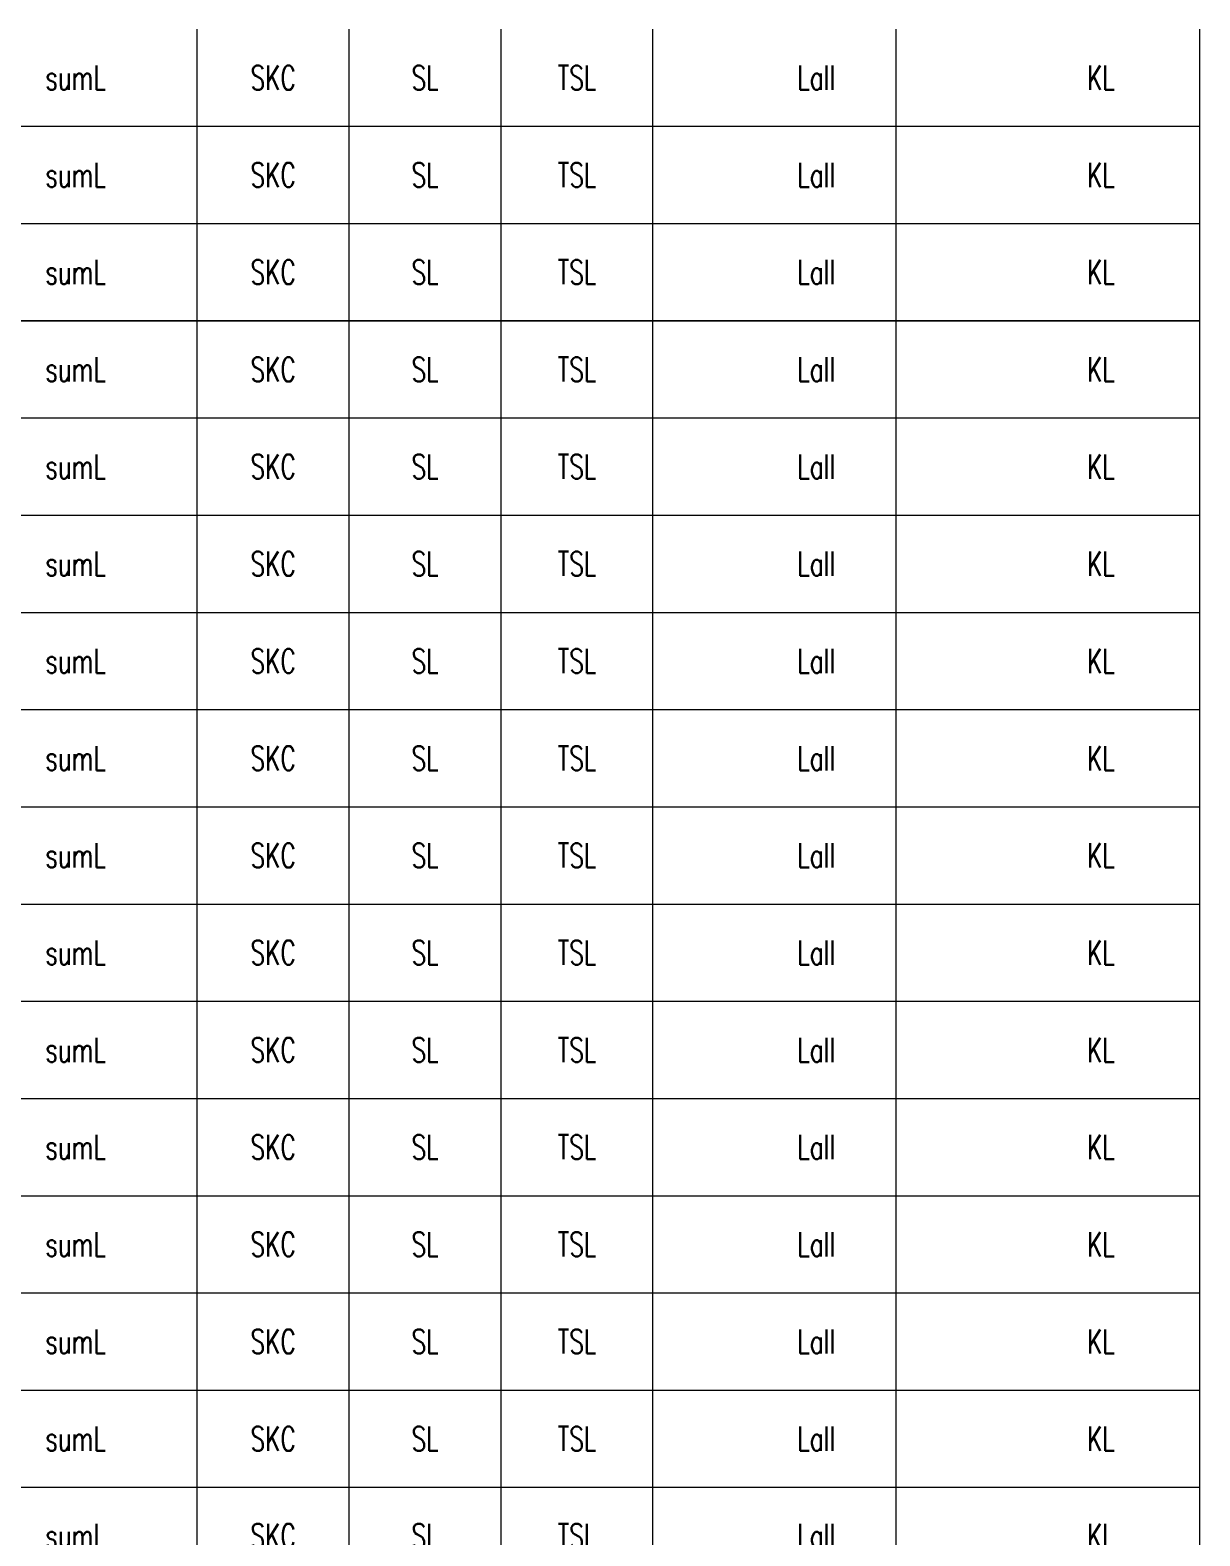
# Model space of a CAD drawing. Header units: millimetres. Extents: x -16234 to 41958, y -634 to 22853.
# Drawn here: x 19905.7 to 20001.9, y 5795 to 5918.9 of the extents above; entities that cross this region are included whole.
import ezdxf
from ezdxf.enums import TextEntityAlignment as Align

# ---------------------------------------------------------------- set-up
doc = ezdxf.new("R2010")
doc.units = ezdxf.units.MM
doc.layers.add('DCE_BaoBeTong', color=11, linetype='Continuous', lineweight=20)
doc.layers.add('Dce_text', color=2, linetype='Continuous', lineweight=30)
doc.styles.add('Dce_Text', font='simplex.shx', dxfattribs={"width": 0.8, "bigfont": 'vtxt.shx'})

# ---------------------------------------------------------------- blocks, each defined once
blk = doc.blocks.new('TK15')
at = {"layer": 'DCE_BaoBeTong'}
for p, q in [((110, -8), (110, 0)), ((122.5, -8), (122.5, 0)), ((135, -8), (135, 0)), ((147.5, -8), (147.5, 0)), ((167.5, -8), (167.5, 0))]:
    blk.add_line(p, q, dxfattribs=at)
blk.add_lwpolyline([(15, -8), (25, -8), (75, -8), (90, -8), (122.5, -8), (135, -8), (147.5, -8), (167.5, -8), (192.5, -8), (192.5, 0)], dxfattribs=at)
at = {"layer": 'Dce_text', "color": 2, "style": 'Dce_Text', "width": 0.7}
blk.add_attdef('L3', text='', height=2, rotation=338, dxfattribs=at).set_placement((56.41, -2.8), align=Align.MIDDLE_CENTER)
at = {"layer": 'Dce_text', "color": 2, "style": 'Dce_Text', "width": 0.7, "flags": 4}
for tag, p in [('SH', (20, -4)), ('DK', (82.5, -4)), ('sumL', (100, -4)), ('SKC', (116.25, -4)), ('SL', (128.75, -4))]:
    blk.add_attdef(tag, text='', height=2, dxfattribs=at).set_placement(p, align=Align.MIDDLE_CENTER)
at = {"layer": 'Dce_text', "color": 2, "style": 'Dce_Text', "width": 0.7}
blk.add_attdef('L1', text='', height=2, dxfattribs=at).set_placement((35.34, -4.27), align=Align.MIDDLE_RIGHT)
for tag, p in [('L2', (42.47, -4)), ('L4', (65.23, -4.55)), ('TSL', (141.25, -4))]:
    blk.add_attdef(tag, text='', height=2, dxfattribs=at).set_placement(p, align=Align.MIDDLE_CENTER)
at = {"layer": 'Dce_text', "color": 2, "style": 'Dce_Text', "width": 0.7, "flags": 4}
for tag, p in [('Lall', (162.5, -4)), ('KL', (185.5, -4))]:
    blk.add_attdef(tag, text='', height=2, dxfattribs=at).set_placement(p, align=Align.MIDDLE_RIGHT)
blk = doc.blocks.new('TK16')
at = {"layer": 'DCE_BaoBeTong'}
for p, q in [((110, -8), (110, 0)), ((122.5, -8), (122.5, 0)), ((135, -8), (135, 0)), ((147.5, -8), (147.5, 0)), ((167.5, -8), (167.5, 0))]:
    blk.add_line(p, q, dxfattribs=at)
blk.add_lwpolyline([(15, -8), (25, -8), (75, -8), (90, -8), (122.5, -8), (135, -8), (147.5, -8), (167.5, -8), (192.5, -8), (192.5, 0)], dxfattribs=at)
at = {"layer": 'Dce_text', "color": 2, "style": 'Dce_Text', "width": 0.7}
blk.add_attdef('L3', text='', height=2, rotation=330, dxfattribs=at).set_placement((43.27, -2.52), align=Align.MIDDLE_CENTER)
at = {"layer": 'Dce_text', "color": 2, "style": 'Dce_Text', "width": 0.7, "flags": 4}
for tag, p in [('SH', (20, -4)), ('DK', (82.5, -4)), ('sumL', (100, -4)), ('SKC', (116.25, -4)), ('SL', (128.75, -4))]:
    blk.add_attdef(tag, text='', height=2, dxfattribs=at).set_placement(p, align=Align.MIDDLE_CENTER)
at = {"layer": 'Dce_text', "color": 2, "style": 'Dce_Text', "width": 0.7}
blk.add_attdef('L1', text='', height=2, dxfattribs=at).set_placement((31.04, -4.48), align=Align.MIDDLE_RIGHT)
for tag, p in [('L2', (34.93, -4.06)), ('L4', (51.37, -3.97)), ('TSL', (141.25, -4))]:
    blk.add_attdef(tag, text='', height=2, dxfattribs=at).set_placement(p, align=Align.MIDDLE_CENTER)
blk.add_attdef('L5', text='', height=2, dxfattribs=at).set_placement((66.42, -4.32), align=Align.MIDDLE_LEFT)
at = {"layer": 'Dce_text', "color": 2, "style": 'Dce_Text', "width": 0.7, "flags": 4}
for tag, p in [('Lall', (162.5, -4)), ('KL', (185.5, -4))]:
    blk.add_attdef(tag, text='', height=2, dxfattribs=at).set_placement(p, align=Align.MIDDLE_RIGHT)
blk = doc.blocks.new('TK18')
at = {"layer": 'DCE_BaoBeTong'}
for p, q in [((110, -8), (110, 0)), ((122.5, -8), (122.5, 0)), ((135, -8), (135, 0)), ((147.5, -8), (147.5, 0)), ((167.5, -8), (167.5, 0))]:
    blk.add_line(p, q, dxfattribs=at)
blk.add_lwpolyline([(15, -8), (25, -8), (75, -8), (90, -8), (122.5, -8), (135, -8), (147.5, -8), (167.5, -8), (192.5, -8), (192.5, 0)], dxfattribs=at)
at = {"layer": 'Dce_text', "color": 2, "style": 'Dce_Text', "width": 0.7, "flags": 4}
for tag, p in [('SH', (20, -4)), ('DK', (82.5, -4)), ('sumL', (100, -4)), ('SKC', (116.25, -4)), ('SL', (128.75, -4))]:
    blk.add_attdef(tag, text='', height=2, dxfattribs=at).set_placement(p, align=Align.MIDDLE_CENTER)
at = {"layer": 'Dce_text', "color": 2, "style": 'Dce_Text', "width": 0.7}
for tag, rotation, p in [('L2', 8, (44.57, -4.26)), ('L3', 352, (56.26, -4.3))]:
    blk.add_attdef(tag, text='', height=2, rotation=rotation, dxfattribs=at).set_placement(p, align=Align.MIDDLE_CENTER)
blk.add_attdef('TSL', text='', height=2, dxfattribs=at).set_placement((141.25, -4), align=Align.MIDDLE_CENTER)
at = {"layer": 'Dce_text', "color": 2, "style": 'Dce_Text', "width": 0.7, "flags": 4}
for tag, p in [('Lall', (162.5, -4)), ('KL', (185.5, -4))]:
    blk.add_attdef(tag, text='', height=2, dxfattribs=at).set_placement(p, align=Align.MIDDLE_RIGHT)
at = {"layer": 'Dce_text', "color": 2, "style": 'Dce_Text', "width": 0.7}
blk.add_attdef('L1', text='', height=2, dxfattribs=at).set_placement((36.72, -5.05), align=Align.MIDDLE_RIGHT)
blk.add_attdef('L4', text='', height=2, dxfattribs=at).set_placement((63.28, -5.05), align=Align.MIDDLE_LEFT)
blk = doc.blocks.new('TK19')
at = {"layer": 'DCE_BaoBeTong'}
for p, q in [((110, -8), (110, 0)), ((122.5, -8), (122.5, 0)), ((135, -8), (135, 0)), ((147.5, -8), (147.5, 0)), ((167.5, -8), (167.5, 0))]:
    blk.add_line(p, q, dxfattribs=at)
blk.add_lwpolyline([(15, -8), (25, -8), (75, -8), (90, -8), (122.5, -8), (135, -8), (147.5, -8), (167.5, -8), (192.5, -8), (192.5, 0)], dxfattribs=at)
at = {"layer": 'Dce_text', "color": 2, "style": 'Dce_Text', "width": 0.7}
for tag, rotation, p in [('L1', 330, (40.2, -3.22)), ('L3', 30, (59.95, -2.94))]:
    blk.add_attdef(tag, text='', height=2, rotation=rotation, dxfattribs=at).set_placement(p, align=Align.MIDDLE_CENTER)
at = {"layer": 'Dce_text', "color": 2, "style": 'Dce_Text', "width": 0.7, "flags": 4}
for tag, p in [('SH', (20, -4)), ('DK', (82.5, -4)), ('sumL', (100, -4)), ('SKC', (116.25, -4)), ('SL', (128.75, -4))]:
    blk.add_attdef(tag, text='', height=2, dxfattribs=at).set_placement(p, align=Align.MIDDLE_CENTER)
at = {"layer": 'Dce_text', "color": 2, "style": 'Dce_Text', "width": 0.7}
for tag, p in [('L2', (50, -4.38)), ('TSL', (141.25, -4))]:
    blk.add_attdef(tag, text='', height=2, dxfattribs=at).set_placement(p, align=Align.MIDDLE_CENTER)
at = {"layer": 'Dce_text', "color": 2, "style": 'Dce_Text', "width": 0.7, "flags": 4}
for tag, p in [('Lall', (162.5, -4)), ('KL', (185.5, -4))]:
    blk.add_attdef(tag, text='', height=2, dxfattribs=at).set_placement(p, align=Align.MIDDLE_RIGHT)
blk = doc.blocks.new('TK20')
at = {"layer": 'DCE_BaoBeTong'}
for p, q in [((110, -8), (110, 0)), ((122.5, -8), (122.5, 0)), ((135, -8), (135, 0)), ((147.5, -8), (147.5, 0)), ((167.5, -8), (167.5, 0))]:
    blk.add_line(p, q, dxfattribs=at)
blk.add_lwpolyline([(15, -8), (25, -8), (75, -8), (90, -8), (122.5, -8), (135, -8), (147.5, -8), (167.5, -8), (192.5, -8), (192.5, 0)], dxfattribs=at)
at = {"layer": 'Dce_text', "color": 2, "style": 'Dce_Text', "width": 0.7}
for tag, p in [('L6', (59.66, -1.38)), ('L4', (35.55, -4)), ('L1', (59.62, -6.62))]:
    blk.add_attdef(tag, text='', height=2, dxfattribs=at).set_placement(p, align=Align.MIDDLE_RIGHT)
for tag, p in [('L5', (62.84, -1.78)), ('L2', (62.82, -6.15))]:
    blk.add_attdef(tag, text='', height=2, dxfattribs=at).set_placement(p, align=Align.MIDDLE_LEFT)
at = {"layer": 'Dce_text', "color": 2, "style": 'Dce_Text', "width": 0.7, "flags": 4}
for tag, p in [('SH', (20, -4)), ('DK', (82.5, -4)), ('sumL', (100, -4)), ('SKC', (116.25, -4)), ('SL', (128.75, -4))]:
    blk.add_attdef(tag, text='', height=2, dxfattribs=at).set_placement(p, align=Align.MIDDLE_CENTER)
at = {"layer": 'Dce_text', "color": 2, "style": 'Dce_Text', "width": 0.7}
for tag, p in [('L3', (48.7, -3.96)), ('TSL', (141.25, -4))]:
    blk.add_attdef(tag, text='', height=2, dxfattribs=at).set_placement(p, align=Align.MIDDLE_CENTER)
at = {"layer": 'Dce_text', "color": 2, "style": 'Dce_Text', "width": 0.7, "flags": 4}
for tag, p in [('Lall', (162.5, -4)), ('KL', (185.5, -4))]:
    blk.add_attdef(tag, text='', height=2, dxfattribs=at).set_placement(p, align=Align.MIDDLE_RIGHT)
blk = doc.blocks.new('TK21')
at = {"layer": 'DCE_BaoBeTong'}
for p, q in [((110, -8), (110, 0)), ((122.5, -8), (122.5, 0)), ((135, -8), (135, 0)), ((147.5, -8), (147.5, 0)), ((167.5, -8), (167.5, 0))]:
    blk.add_line(p, q, dxfattribs=at)
blk.add_lwpolyline([(15, -8), (25, -8), (75, -8), (90, -8), (122.5, -8), (135, -8), (147.5, -8), (167.5, -8), (192.5, -8), (192.5, 0)], dxfattribs=at)
at = {"layer": 'Dce_text', "color": 2, "style": 'Dce_Text', "width": 0.7}
for tag, p in [('L4', (62.93, -1.57)), ('L1', (62.91, -6.37))]:
    blk.add_attdef(tag, text='', height=2, dxfattribs=at).set_placement(p, align=Align.MIDDLE_LEFT)
at = {"layer": 'Dce_text', "color": 2, "style": 'Dce_Text', "width": 0.7, "flags": 4}
for tag, p in [('SH', (20, -4)), ('DK', (82.5, -4)), ('sumL', (100, -4)), ('SKC', (116.25, -4)), ('SL', (128.75, -4))]:
    blk.add_attdef(tag, text='', height=2, dxfattribs=at).set_placement(p, align=Align.MIDDLE_CENTER)
at = {"layer": 'Dce_text', "color": 2, "style": 'Dce_Text', "width": 0.7}
blk.add_attdef('L3', text='', height=2, dxfattribs=at).set_placement((36.49, -3.96), align=Align.MIDDLE_RIGHT)
for tag, p in [('L2', (49.48, -3.88)), ('TSL', (141.25, -4))]:
    blk.add_attdef(tag, text='', height=2, dxfattribs=at).set_placement(p, align=Align.MIDDLE_CENTER)
at = {"layer": 'Dce_text', "color": 2, "style": 'Dce_Text', "width": 0.7, "flags": 4}
for tag, p in [('Lall', (162.5, -4)), ('KL', (185.5, -4))]:
    blk.add_attdef(tag, text='', height=2, dxfattribs=at).set_placement(p, align=Align.MIDDLE_RIGHT)
blk = doc.blocks.new('TK23')
at = {"layer": 'DCE_BaoBeTong'}
for p, q in [((110, -8), (110, 0)), ((122.5, -8), (122.5, 0)), ((135, -8), (135, 0)), ((147.5, -8), (147.5, 0)), ((167.5, -8), (167.5, 0))]:
    blk.add_line(p, q, dxfattribs=at)
blk.add_lwpolyline([(15, -8), (25, -8), (75, -8), (90, -8), (122.5, -8), (135, -8), (147.5, -8), (167.5, -8), (192.5, -8), (192.5, 0)], dxfattribs=at)
at = {"layer": 'Dce_text', "color": 2, "style": 'Dce_Text', "width": 0.7, "flags": 4}
blk.add_attdef('D', text='', height=2, dxfattribs=at).set_placement((53.8, -3.37), align=Align.MIDDLE_LEFT)
for tag, p in [('SH', (20, -4)), ('DK', (82.5, -4)), ('sumL', (100, -4)), ('SKC', (116.25, -4)), ('SL', (128.75, -4))]:
    blk.add_attdef(tag, text='', height=2, dxfattribs=at).set_placement(p, align=Align.MIDDLE_CENTER)
for tag, p in [('M', (46.13, -4.1)), ('Lall', (162.5, -4)), ('KL', (185.5, -4))]:
    blk.add_attdef(tag, text='', height=2, dxfattribs=at).set_placement(p, align=Align.MIDDLE_RIGHT)
at = {"layer": 'Dce_text', "color": 2, "style": 'Dce_Text', "width": 0.7}
blk.add_attdef('TSL', text='', height=2, dxfattribs=at).set_placement((141.25, -4), align=Align.MIDDLE_CENTER)
blk = doc.blocks.new('TK24')
at = {"layer": 'DCE_BaoBeTong'}
for p, q in [((110, -8), (110, 0)), ((122.5, -8), (122.5, 0)), ((135, -8), (135, 0)), ((147.5, -8), (147.5, 0)), ((167.5, -8), (167.5, 0))]:
    blk.add_line(p, q, dxfattribs=at)
blk.add_lwpolyline([(15, -8), (25, -8), (75, -8), (90, -8), (122.5, -8), (135, -8), (147.5, -8), (167.5, -8), (192.5, -8), (192.5, 0)], dxfattribs=at)
at = {"layer": 'Dce_text', "color": 2, "style": 'Dce_Text', "width": 0.7}
blk.add_attdef('M1', text='', height=2, dxfattribs=at).set_placement((39.98, -2.99), align=Align.MIDDLE_RIGHT)
for tag, p in [('L1', (51.73, -2.72)), ('TSL', (141.25, -4))]:
    blk.add_attdef(tag, text='', height=2, dxfattribs=at).set_placement(p, align=Align.MIDDLE_CENTER)
for tag, p in [('L2', (62.3, -2.72)), ('M2', (43.74, -6.46))]:
    blk.add_attdef(tag, text='', height=2, dxfattribs=at).set_placement(p, align=Align.MIDDLE_LEFT)
at = {"layer": 'Dce_text', "color": 2, "style": 'Dce_Text', "width": 0.7, "flags": 4}
for tag, p in [('SH', (20, -4)), ('DK', (82.5, -4)), ('sumL', (100, -4)), ('SKC', (116.25, -4)), ('SL', (128.75, -4))]:
    blk.add_attdef(tag, text='', height=2, dxfattribs=at).set_placement(p, align=Align.MIDDLE_CENTER)
for tag, p in [('Lall', (162.5, -4)), ('KL', (185.5, -4))]:
    blk.add_attdef(tag, text='', height=2, dxfattribs=at).set_placement(p, align=Align.MIDDLE_RIGHT)
blk = doc.blocks.new('TK26')
at = {"layer": 'DCE_BaoBeTong'}
for p, q in [((110, -8), (110, 0)), ((122.5, -8), (122.5, 0)), ((135, -8), (135, 0)), ((147.5, -8), (147.5, 0)), ((167.5, -8), (167.5, 0))]:
    blk.add_line(p, q, dxfattribs=at)
blk.add_lwpolyline([(15, -8), (25, -8), (75, -8), (90, -8), (122.5, -8), (135, -8), (147.5, -8), (167.5, -8), (192.5, -8), (192.5, 0)], dxfattribs=at)
at = {"layer": 'Dce_text', "color": 2, "style": 'Dce_Text', "width": 0.7}
blk.add_attdef('M1', text='', height=2, dxfattribs=at).set_placement((33.88, -3.22), align=Align.MIDDLE_RIGHT)
blk.add_attdef('L1', text='', height=2, rotation=352, dxfattribs=at).set_placement((44.57, -3.59), align=Align.MIDDLE_CENTER)
at = {"layer": 'Dce_text', "color": 2, "style": 'Dce_Text', "width": 0.7, "flags": 4}
for tag, p in [('SH', (20, -4)), ('DK', (82.5, -4)), ('sumL', (100, -4)), ('SKC', (116.25, -4)), ('SL', (128.75, -4))]:
    blk.add_attdef(tag, text='', height=2, dxfattribs=at).set_placement(p, align=Align.MIDDLE_CENTER)
at = {"layer": 'Dce_text', "color": 2, "style": 'Dce_Text', "width": 0.7}
for tag, p in [('L2', (56.33, -4.27)), ('TSL', (141.25, -4))]:
    blk.add_attdef(tag, text='', height=2, dxfattribs=at).set_placement(p, align=Align.MIDDLE_CENTER)
blk.add_attdef('M2', text='', height=2, dxfattribs=at).set_placement((64.88, -4.37), align=Align.MIDDLE_LEFT)
at = {"layer": 'Dce_text', "color": 2, "style": 'Dce_Text', "width": 0.7, "flags": 4}
for tag, p in [('Lall', (162.5, -4)), ('KL', (185.5, -4))]:
    blk.add_attdef(tag, text='', height=2, dxfattribs=at).set_placement(p, align=Align.MIDDLE_RIGHT)
blk = doc.blocks.new('TK27')
at = {"layer": 'DCE_BaoBeTong'}
for p, q in [((110, -8), (110, 0)), ((122.5, -8), (122.5, 0)), ((135, -8), (135, 0)), ((147.5, -8), (147.5, 0)), ((167.5, -8), (167.5, 0))]:
    blk.add_line(p, q, dxfattribs=at)
blk.add_lwpolyline([(15, -8), (25, -8), (75, -8), (90, -8), (122.5, -8), (135, -8), (147.5, -8), (167.5, -8), (192.5, -8), (192.5, 0)], dxfattribs=at)
at = {"layer": 'Dce_text', "color": 2, "style": 'Dce_Text', "width": 0.7}
blk.add_attdef('M', text='', height=2, dxfattribs=at).set_placement((33.69, -3.22), align=Align.MIDDLE_RIGHT)
blk.add_attdef('L1', text='', height=2, rotation=352, dxfattribs=at).set_placement((44.57, -3.59), align=Align.MIDDLE_CENTER)
at = {"layer": 'Dce_text', "color": 2, "style": 'Dce_Text', "width": 0.7, "flags": 4}
for tag, p in [('SH', (20, -4)), ('DK', (82.5, -4)), ('sumL', (100, -4)), ('SKC', (116.25, -4)), ('SL', (128.75, -4))]:
    blk.add_attdef(tag, text='', height=2, dxfattribs=at).set_placement(p, align=Align.MIDDLE_CENTER)
at = {"layer": 'Dce_text', "color": 2, "style": 'Dce_Text', "width": 0.7}
for tag, p in [('L2', (58.33, -4.27)), ('TSL', (141.25, -4))]:
    blk.add_attdef(tag, text='', height=2, dxfattribs=at).set_placement(p, align=Align.MIDDLE_CENTER)
at = {"layer": 'Dce_text', "color": 2, "style": 'Dce_Text', "width": 0.7, "flags": 4}
for tag, p in [('Lall', (162.5, -4)), ('KL', (185.5, -4))]:
    blk.add_attdef(tag, text='', height=2, dxfattribs=at).set_placement(p, align=Align.MIDDLE_RIGHT)
blk = doc.blocks.new('TK25')
at = {"layer": 'DCE_BaoBeTong'}
for p, q in [((110, -8), (110, 0)), ((122.5, -8), (122.5, 0)), ((135, -8), (135, 0)), ((147.5, -8), (147.5, 0)), ((167.5, -8), (167.5, 0))]:
    blk.add_line(p, q, dxfattribs=at)
blk.add_lwpolyline([(15, -8), (25, -8), (75, -8), (90, -8), (122.5, -8), (135, -8), (147.5, -8), (167.5, -8), (192.5, -8), (192.5, 0)], dxfattribs=at)
at = {"layer": 'Dce_text', "color": 2, "style": 'Dce_Text', "width": 0.7, "flags": 4}
for tag, p in [('SH', (20, -4)), ('DK', (82.5, -4)), ('sumL', (100, -4)), ('SKC', (116.25, -4)), ('SL', (128.75, -4))]:
    blk.add_attdef(tag, text='', height=2, dxfattribs=at).set_placement(p, align=Align.MIDDLE_CENTER)
at = {"layer": 'Dce_text', "color": 2, "style": 'Dce_Text', "width": 0.7}
for tag, p in [('L1', (52.22, -3.54)), ('TSL', (141.25, -4))]:
    blk.add_attdef(tag, text='', height=2, dxfattribs=at).set_placement(p, align=Align.MIDDLE_CENTER)
blk.add_attdef('L2', text='', height=2, dxfattribs=at).set_placement((62.3, -3.54), align=Align.MIDDLE_LEFT)
at = {"layer": 'Dce_text', "color": 2, "style": 'Dce_Text', "width": 0.7, "flags": 4}
for tag, p in [('Lall', (162.5, -4)), ('KL', (185.5, -4))]:
    blk.add_attdef(tag, text='', height=2, dxfattribs=at).set_placement(p, align=Align.MIDDLE_RIGHT)
at = {"layer": 'Dce_text', "color": 2, "style": 'Dce_Text', "width": 0.7}
blk.add_attdef('M', text='', height=2, dxfattribs=at).set_placement((40.06, -5.05), align=Align.MIDDLE_RIGHT)
blk = doc.blocks.new('TK17')
at = {"layer": 'DCE_BaoBeTong'}
for p, q in [((110, -8), (110, 0)), ((122.5, -8), (122.5, 0)), ((135, -8), (135, 0)), ((147.5, -8), (147.5, 0)), ((167.5, -8), (167.5, 0))]:
    blk.add_line(p, q, dxfattribs=at)
blk.add_lwpolyline([(15, -8), (25, -8), (75, -8), (90, -8), (122.5, -8), (135, -8), (147.5, -8), (167.5, -8), (192.5, -8), (192.5, 0), (167.5, 0), (147.5, 0), (135, 0), (122.5, 0), (90, 0), (75, 0), (25, 0), (15, 0), (15, -8)], dxfattribs=at)
at = {"layer": 'Dce_text', "color": 2, "style": 'Dce_Text', "width": 0.7}
blk.add_attdef('L3', text='', height=2, dxfattribs=at).set_placement((66.52, -2.52), align=Align.MIDDLE_LEFT)
at = {"layer": 'Dce_text', "color": 2, "style": 'Dce_Text', "width": 0.7, "flags": 4}
for tag, p in [('SH', (20, -4)), ('DK', (82.5, -4)), ('sumL', (100, -4)), ('SKC', (116.25, -4)), ('SL', (128.75, -4))]:
    blk.add_attdef(tag, text='', height=2, dxfattribs=at).set_placement(p, align=Align.MIDDLE_CENTER)
at = {"layer": 'Dce_text', "color": 2, "style": 'Dce_Text', "width": 0.7}
blk.add_attdef('L1', text='', height=2, dxfattribs=at).set_placement((33.04, -4.48), align=Align.MIDDLE_RIGHT)
for tag, p in [('TSL', (141.25, -4)), ('L2', (50, -5.9))]:
    blk.add_attdef(tag, text='', height=2, dxfattribs=at).set_placement(p, align=Align.MIDDLE_CENTER)
at = {"layer": 'Dce_text', "color": 2, "style": 'Dce_Text', "width": 0.7, "flags": 4}
for tag, p in [('Lall', (162.5, -4)), ('KL', (185.5, -4))]:
    blk.add_attdef(tag, text='', height=2, dxfattribs=at).set_placement(p, align=Align.MIDDLE_RIGHT)
blk = doc.blocks.new('TK22')
at = {"layer": 'DCE_BaoBeTong'}
for p, q in [((110, -8), (110, 0)), ((122.5, -8), (122.5, 0)), ((135, -8), (135, 0)), ((147.5, -8), (147.5, 0)), ((167.5, -8), (167.5, 0))]:
    blk.add_line(p, q, dxfattribs=at)
blk.add_lwpolyline([(15, -8), (25, -8), (75, -8), (90, -8), (122.5, -8), (135, -8), (147.5, -8), (167.5, -8), (192.5, -8), (192.5, 0)], dxfattribs=at)
at = {"layer": 'Dce_text', "color": 2, "style": 'Dce_Text', "width": 0.7}
blk.add_attdef('L3', text='', height=2, rotation=323, dxfattribs=at).set_placement((43.94, -2.52), align=Align.MIDDLE_CENTER)
at = {"layer": 'Dce_text', "color": 2, "style": 'Dce_Text', "width": 0.7, "flags": 4}
for tag, p in [('SH', (20, -4)), ('DK', (82.5, -4)), ('sumL', (100, -4)), ('SKC', (116.25, -4)), ('SL', (128.75, -4))]:
    blk.add_attdef(tag, text='', height=2, dxfattribs=at).set_placement(p, align=Align.MIDDLE_CENTER)
at = {"layer": 'Dce_text', "color": 2, "style": 'Dce_Text', "width": 0.7}
for tag, p in [('L1', (32.32, -4.48)), ('L5', (65.55, -4.32))]:
    blk.add_attdef(tag, text='', height=2, dxfattribs=at).set_placement(p, align=Align.MIDDLE_RIGHT)
for tag, p in [('L2', (36.56, -4.06)), ('L4', (50, -3.97)), ('TSL', (141.25, -4))]:
    blk.add_attdef(tag, text='', height=2, dxfattribs=at).set_placement(p, align=Align.MIDDLE_CENTER)
blk.add_attdef('L6', text='', height=2, dxfattribs=at).set_placement((68.39, -4.32), align=Align.MIDDLE_LEFT)
at = {"layer": 'Dce_text', "color": 2, "style": 'Dce_Text', "width": 0.7, "flags": 4}
for tag, p in [('Lall', (162.5, -4)), ('KL', (185.5, -4))]:
    blk.add_attdef(tag, text='', height=2, dxfattribs=at).set_placement(p, align=Align.MIDDLE_RIGHT)
blk = doc.blocks.new('TK15A')
at = {"layer": 'DCE_BaoBeTong'}
for p, q in [((110, -8), (110, 0)), ((122.5, -8), (122.5, 0)), ((135, -8), (135, 0)), ((147.5, -8), (147.5, 0)), ((167.5, -8), (167.5, 0))]:
    blk.add_line(p, q, dxfattribs=at)
blk.add_lwpolyline([(15, -8), (25, -8), (75, -8), (90, -8), (122.5, -8), (135, -8), (147.5, -8), (167.5, -8), (192.5, -8), (192.5, 0)], dxfattribs=at)
at = {"layer": 'Dce_text', "color": 2, "style": 'Dce_Text', "width": 0.7}
for tag, p in [('L2', (42.47, -2.66)), ('L4', (65.68, -2.95)), ('TSL', (141.25, -4)), ('L3', (56.39, -4.77))]:
    blk.add_attdef(tag, text='', height=2, dxfattribs=at).set_placement(p, align=Align.MIDDLE_CENTER)
at = {"layer": 'Dce_text', "color": 2, "style": 'Dce_Text', "width": 0.7, "flags": 4}
for tag, p in [('SH', (20, -4)), ('DK', (82.5, -4)), ('sumL', (100, -4)), ('SKC', (116.25, -4)), ('SL', (128.75, -4))]:
    blk.add_attdef(tag, text='', height=2, dxfattribs=at).set_placement(p, align=Align.MIDDLE_CENTER)
for tag, p in [('Lall', (162.5, -4)), ('KL', (185.5, -4))]:
    blk.add_attdef(tag, text='', height=2, dxfattribs=at).set_placement(p, align=Align.MIDDLE_RIGHT)
at = {"layer": 'Dce_text', "color": 2, "style": 'Dce_Text', "width": 0.7}
blk.add_attdef('L1', text='', height=2, dxfattribs=at).set_placement((35.65, -5.88), align=Align.MIDDLE_RIGHT)
blk = doc.blocks.new('TK27A')
at = {"layer": 'DCE_BaoBeTong'}
for p, q in [((110, -8), (110, 0)), ((122.5, -8), (122.5, 0)), ((135, -8), (135, 0)), ((147.5, -8), (147.5, 0)), ((167.5, -8), (167.5, 0))]:
    blk.add_line(p, q, dxfattribs=at)
blk.add_lwpolyline([(15, -8), (25, -8), (75, -8), (90, -8), (122.5, -8), (135, -8), (147.5, -8), (167.5, -8), (192.5, -8), (192.5, 0)], dxfattribs=at)
at = {"layer": 'Dce_text', "color": 2, "style": 'Dce_Text', "width": 0.7}
blk.add_attdef('M', text='', height=2, dxfattribs=at).set_placement((33.69, -3.22), align=Align.MIDDLE_RIGHT)
at = {"layer": 'Dce_text', "color": 2, "style": 'Dce_Text', "width": 0.7, "flags": 4}
for tag, p in [('SH', (20, -4)), ('DK', (82.5, -4)), ('sumL', (100, -4)), ('SKC', (116.25, -4)), ('SL', (128.75, -4))]:
    blk.add_attdef(tag, text='', height=2, dxfattribs=at).set_placement(p, align=Align.MIDDLE_CENTER)
at = {"layer": 'Dce_text', "color": 2, "style": 'Dce_Text', "width": 0.7}
for tag, p in [('L1', (49.99, -4.27)), ('L2', (68.29, -4.27)), ('TSL', (141.25, -4))]:
    blk.add_attdef(tag, text='', height=2, dxfattribs=at).set_placement(p, align=Align.MIDDLE_CENTER)
at = {"layer": 'Dce_text', "color": 2, "style": 'Dce_Text', "width": 0.7, "flags": 4}
for tag, p in [('Lall', (162.5, -4)), ('KL', (185.5, -4))]:
    blk.add_attdef(tag, text='', height=2, dxfattribs=at).set_placement(p, align=Align.MIDDLE_RIGHT)
blk = doc.blocks.new('TK27B')
at = {"layer": 'DCE_BaoBeTong'}
for p, q in [((110, -8), (110, 0)), ((122.5, -8), (122.5, 0)), ((135, -8), (135, 0)), ((147.5, -8), (147.5, 0)), ((167.5, -8), (167.5, 0))]:
    blk.add_line(p, q, dxfattribs=at)
blk.add_lwpolyline([(15, -8), (25, -8), (75, -8), (90, -8), (122.5, -8), (135, -8), (147.5, -8), (167.5, -8), (192.5, -8), (192.5, 0)], dxfattribs=at)
at = {"layer": 'Dce_text', "color": 2, "style": 'Dce_Text', "width": 0.7}
for tag, p in [('L1', (49.99, -2.68)), ('L2', (68.29, -2.68)), ('TSL', (141.25, -4))]:
    blk.add_attdef(tag, text='', height=2, dxfattribs=at).set_placement(p, align=Align.MIDDLE_CENTER)
at = {"layer": 'Dce_text', "color": 2, "style": 'Dce_Text', "width": 0.7, "flags": 4}
for tag, p in [('SH', (20, -4)), ('DK', (82.5, -4)), ('sumL', (100, -4)), ('SKC', (116.25, -4)), ('SL', (128.75, -4))]:
    blk.add_attdef(tag, text='', height=2, dxfattribs=at).set_placement(p, align=Align.MIDDLE_CENTER)
for tag, p in [('Lall', (162.5, -4)), ('KL', (185.5, -4))]:
    blk.add_attdef(tag, text='', height=2, dxfattribs=at).set_placement(p, align=Align.MIDDLE_RIGHT)
at = {"layer": 'Dce_text', "color": 2, "style": 'Dce_Text', "width": 0.7}
blk.add_attdef('M', text='', height=2, dxfattribs=at).set_placement((33.69, -5.88), align=Align.MIDDLE_RIGHT)
blk = doc.blocks.new('Block_ALL')
ref = blk.add_blockref('TK15', (19809.45, 5918.96))
ref.add_attrib('TSL', 'TSL', dxfattribs={"layer": 'Dce_text', "color": 2, "height": 2, "style": 'Dce_Text', "width": 0.7}).set_placement((19950.7, 5914.96), align=Align.MIDDLE_CENTER)
ref.add_attrib('KL', 'KL', dxfattribs={"layer": 'Dce_text', "color": 2, "height": 2, "style": 'Dce_Text', "width": 0.7}).set_placement((19994.95, 5914.96), align=Align.MIDDLE_RIGHT)
ref.add_attrib('Lall', 'Lall', dxfattribs={"layer": 'Dce_text', "color": 2, "height": 2, "style": 'Dce_Text', "width": 0.7}).set_placement((19971.95, 5914.96), align=Align.MIDDLE_RIGHT)
ref.add_attrib('SKC', 'SKC', dxfattribs={"layer": 'Dce_text', "color": 2, "height": 2, "style": 'Dce_Text', "width": 0.7}).set_placement((19925.7, 5914.96), align=Align.MIDDLE_CENTER)
ref.add_attrib('SL', 'SL', dxfattribs={"layer": 'Dce_text', "color": 2, "height": 2, "style": 'Dce_Text', "width": 0.7}).set_placement((19938.2, 5914.96), align=Align.MIDDLE_CENTER)
ref.add_attrib('sumL', 'sumL', dxfattribs={"layer": 'Dce_text', "color": 2, "height": 2, "style": 'Dce_Text', "width": 0.7}).set_placement((19909.45, 5914.96), align=Align.MIDDLE_CENTER)
ref = blk.add_blockref('TK15A', (19809.45, 5910.96))
ref.add_attrib('TSL', 'TSL', dxfattribs={"layer": 'Dce_text', "color": 2, "height": 2, "style": 'Dce_Text', "width": 0.7}).set_placement((19950.7, 5906.96), align=Align.MIDDLE_CENTER)
ref.add_attrib('KL', 'KL', dxfattribs={"layer": 'Dce_text', "color": 2, "height": 2, "style": 'Dce_Text', "width": 0.7}).set_placement((19994.95, 5906.96), align=Align.MIDDLE_RIGHT)
ref.add_attrib('Lall', 'Lall', dxfattribs={"layer": 'Dce_text', "color": 2, "height": 2, "style": 'Dce_Text', "width": 0.7}).set_placement((19971.95, 5906.96), align=Align.MIDDLE_RIGHT)
ref.add_attrib('SKC', 'SKC', dxfattribs={"layer": 'Dce_text', "color": 2, "height": 2, "style": 'Dce_Text', "width": 0.7}).set_placement((19925.7, 5906.96), align=Align.MIDDLE_CENTER)
ref.add_attrib('SL', 'SL', dxfattribs={"layer": 'Dce_text', "color": 2, "height": 2, "style": 'Dce_Text', "width": 0.7}).set_placement((19938.2, 5906.96), align=Align.MIDDLE_CENTER)
ref.add_attrib('sumL', 'sumL', dxfattribs={"layer": 'Dce_text', "color": 2, "height": 2, "style": 'Dce_Text', "width": 0.7}).set_placement((19909.45, 5906.96), align=Align.MIDDLE_CENTER)
ref = blk.add_blockref('TK16', (19809.45, 5902.96))
ref.add_attrib('TSL', 'TSL', dxfattribs={"layer": 'Dce_text', "color": 2, "height": 2, "style": 'Dce_Text', "width": 0.7}).set_placement((19950.7, 5898.96), align=Align.MIDDLE_CENTER)
ref.add_attrib('sumL', 'sumL', dxfattribs={"layer": 'Dce_text', "color": 2, "height": 2, "style": 'Dce_Text', "width": 0.7}).set_placement((19909.45, 5898.96), align=Align.MIDDLE_CENTER)
ref.add_attrib('SL', 'SL', dxfattribs={"layer": 'Dce_text', "color": 2, "height": 2, "style": 'Dce_Text', "width": 0.7}).set_placement((19938.2, 5898.96), align=Align.MIDDLE_CENTER)
ref.add_attrib('SKC', 'SKC', dxfattribs={"layer": 'Dce_text', "color": 2, "height": 2, "style": 'Dce_Text', "width": 0.7}).set_placement((19925.7, 5898.96), align=Align.MIDDLE_CENTER)
ref.add_attrib('Lall', 'Lall', dxfattribs={"layer": 'Dce_text', "color": 2, "height": 2, "style": 'Dce_Text', "width": 0.7}).set_placement((19971.95, 5898.96), align=Align.MIDDLE_RIGHT)
ref.add_attrib('KL', 'KL', dxfattribs={"layer": 'Dce_text', "color": 2, "height": 2, "style": 'Dce_Text', "width": 0.7}).set_placement((19994.95, 5898.96), align=Align.MIDDLE_RIGHT)
ref = blk.add_blockref('TK17', (19809.45, 5894.96))
ref.add_attrib('KL', 'KL', dxfattribs={"layer": 'Dce_text', "color": 2, "height": 2, "style": 'Dce_Text', "width": 0.7}).set_placement((19994.95, 5890.96), align=Align.MIDDLE_RIGHT)
ref.add_attrib('Lall', 'Lall', dxfattribs={"layer": 'Dce_text', "color": 2, "height": 2, "style": 'Dce_Text', "width": 0.7}).set_placement((19971.95, 5890.96), align=Align.MIDDLE_RIGHT)
ref.add_attrib('SKC', 'SKC', dxfattribs={"layer": 'Dce_text', "color": 2, "height": 2, "style": 'Dce_Text', "width": 0.7}).set_placement((19925.7, 5890.96), align=Align.MIDDLE_CENTER)
ref.add_attrib('SL', 'SL', dxfattribs={"layer": 'Dce_text', "color": 2, "height": 2, "style": 'Dce_Text', "width": 0.7}).set_placement((19938.2, 5890.96), align=Align.MIDDLE_CENTER)
ref.add_attrib('sumL', 'sumL', dxfattribs={"layer": 'Dce_text', "color": 2, "height": 2, "style": 'Dce_Text', "width": 0.7}).set_placement((19909.45, 5890.96), align=Align.MIDDLE_CENTER)
ref.add_attrib('TSL', 'TSL', dxfattribs={"layer": 'Dce_text', "color": 2, "height": 2, "style": 'Dce_Text', "width": 0.7}).set_placement((19950.7, 5890.96), align=Align.MIDDLE_CENTER)
ref = blk.add_blockref('TK18', (19809.45, 5886.96))
ref.add_attrib('TSL', 'TSL', dxfattribs={"layer": 'Dce_text', "color": 2, "height": 2, "style": 'Dce_Text', "width": 0.7}).set_placement((19950.7, 5882.96), align=Align.MIDDLE_CENTER)
ref.add_attrib('KL', 'KL', dxfattribs={"layer": 'Dce_text', "color": 2, "height": 2, "style": 'Dce_Text', "width": 0.7}).set_placement((19994.95, 5882.96), align=Align.MIDDLE_RIGHT)
ref.add_attrib('Lall', 'Lall', dxfattribs={"layer": 'Dce_text', "color": 2, "height": 2, "style": 'Dce_Text', "width": 0.7}).set_placement((19971.95, 5882.96), align=Align.MIDDLE_RIGHT)
ref.add_attrib('SKC', 'SKC', dxfattribs={"layer": 'Dce_text', "color": 2, "height": 2, "style": 'Dce_Text', "width": 0.7}).set_placement((19925.7, 5882.96), align=Align.MIDDLE_CENTER)
ref.add_attrib('SL', 'SL', dxfattribs={"layer": 'Dce_text', "color": 2, "height": 2, "style": 'Dce_Text', "width": 0.7}).set_placement((19938.2, 5882.96), align=Align.MIDDLE_CENTER)
ref.add_attrib('sumL', 'sumL', dxfattribs={"layer": 'Dce_text', "color": 2, "height": 2, "style": 'Dce_Text', "width": 0.7}).set_placement((19909.45, 5882.96), align=Align.MIDDLE_CENTER)
ref = blk.add_blockref('TK19', (19809.45, 5878.96))
ref.add_attrib('TSL', 'TSL', dxfattribs={"layer": 'Dce_text', "color": 2, "height": 2, "style": 'Dce_Text', "width": 0.7}).set_placement((19950.7, 5874.96), align=Align.MIDDLE_CENTER)
ref.add_attrib('sumL', 'sumL', dxfattribs={"layer": 'Dce_text', "color": 2, "height": 2, "style": 'Dce_Text', "width": 0.7}).set_placement((19909.45, 5874.96), align=Align.MIDDLE_CENTER)
ref.add_attrib('SL', 'SL', dxfattribs={"layer": 'Dce_text', "color": 2, "height": 2, "style": 'Dce_Text', "width": 0.7}).set_placement((19938.2, 5874.96), align=Align.MIDDLE_CENTER)
ref.add_attrib('SKC', 'SKC', dxfattribs={"layer": 'Dce_text', "color": 2, "height": 2, "style": 'Dce_Text', "width": 0.7}).set_placement((19925.7, 5874.96), align=Align.MIDDLE_CENTER)
ref.add_attrib('Lall', 'Lall', dxfattribs={"layer": 'Dce_text', "color": 2, "height": 2, "style": 'Dce_Text', "width": 0.7}).set_placement((19971.95, 5874.96), align=Align.MIDDLE_RIGHT)
ref.add_attrib('KL', 'KL', dxfattribs={"layer": 'Dce_text', "color": 2, "height": 2, "style": 'Dce_Text', "width": 0.7}).set_placement((19994.95, 5874.96), align=Align.MIDDLE_RIGHT)
ref = blk.add_blockref('TK20', (19809.45, 5870.96))
ref.add_attrib('KL', 'KL', dxfattribs={"layer": 'Dce_text', "color": 2, "height": 2, "style": 'Dce_Text', "width": 0.7}).set_placement((19994.95, 5866.96), align=Align.MIDDLE_RIGHT)
ref.add_attrib('Lall', 'Lall', dxfattribs={"layer": 'Dce_text', "color": 2, "height": 2, "style": 'Dce_Text', "width": 0.7}).set_placement((19971.95, 5866.96), align=Align.MIDDLE_RIGHT)
ref.add_attrib('SKC', 'SKC', dxfattribs={"layer": 'Dce_text', "color": 2, "height": 2, "style": 'Dce_Text', "width": 0.7}).set_placement((19925.7, 5866.96), align=Align.MIDDLE_CENTER)
ref.add_attrib('SL', 'SL', dxfattribs={"layer": 'Dce_text', "color": 2, "height": 2, "style": 'Dce_Text', "width": 0.7}).set_placement((19938.2, 5866.96), align=Align.MIDDLE_CENTER)
ref.add_attrib('sumL', 'sumL', dxfattribs={"layer": 'Dce_text', "color": 2, "height": 2, "style": 'Dce_Text', "width": 0.7}).set_placement((19909.45, 5866.96), align=Align.MIDDLE_CENTER)
ref.add_attrib('TSL', 'TSL', dxfattribs={"layer": 'Dce_text', "color": 2, "height": 2, "style": 'Dce_Text', "width": 0.7}).set_placement((19950.7, 5866.96), align=Align.MIDDLE_CENTER)
ref = blk.add_blockref('TK21', (19809.45, 5862.96))
ref.add_attrib('TSL', 'TSL', dxfattribs={"layer": 'Dce_text', "color": 2, "height": 2, "style": 'Dce_Text', "width": 0.7}).set_placement((19950.7, 5858.96), align=Align.MIDDLE_CENTER)
ref.add_attrib('sumL', 'sumL', dxfattribs={"layer": 'Dce_text', "color": 2, "height": 2, "style": 'Dce_Text', "width": 0.7}).set_placement((19909.45, 5858.96), align=Align.MIDDLE_CENTER)
ref.add_attrib('SL', 'SL', dxfattribs={"layer": 'Dce_text', "color": 2, "height": 2, "style": 'Dce_Text', "width": 0.7}).set_placement((19938.2, 5858.96), align=Align.MIDDLE_CENTER)
ref.add_attrib('SKC', 'SKC', dxfattribs={"layer": 'Dce_text', "color": 2, "height": 2, "style": 'Dce_Text', "width": 0.7}).set_placement((19925.7, 5858.96), align=Align.MIDDLE_CENTER)
ref.add_attrib('Lall', 'Lall', dxfattribs={"layer": 'Dce_text', "color": 2, "height": 2, "style": 'Dce_Text', "width": 0.7}).set_placement((19971.95, 5858.96), align=Align.MIDDLE_RIGHT)
ref.add_attrib('KL', 'KL', dxfattribs={"layer": 'Dce_text', "color": 2, "height": 2, "style": 'Dce_Text', "width": 0.7}).set_placement((19994.95, 5858.96), align=Align.MIDDLE_RIGHT)
ref = blk.add_blockref('TK22', (19809.45, 5854.96))
ref.add_attrib('KL', 'KL', dxfattribs={"layer": 'Dce_text', "color": 2, "height": 2, "style": 'Dce_Text', "width": 0.7}).set_placement((19994.95, 5850.96), align=Align.MIDDLE_RIGHT)
ref.add_attrib('Lall', 'Lall', dxfattribs={"layer": 'Dce_text', "color": 2, "height": 2, "style": 'Dce_Text', "width": 0.7}).set_placement((19971.95, 5850.96), align=Align.MIDDLE_RIGHT)
ref.add_attrib('SKC', 'SKC', dxfattribs={"layer": 'Dce_text', "color": 2, "height": 2, "style": 'Dce_Text', "width": 0.7}).set_placement((19925.7, 5850.96), align=Align.MIDDLE_CENTER)
ref.add_attrib('SL', 'SL', dxfattribs={"layer": 'Dce_text', "color": 2, "height": 2, "style": 'Dce_Text', "width": 0.7}).set_placement((19938.2, 5850.96), align=Align.MIDDLE_CENTER)
ref.add_attrib('sumL', 'sumL', dxfattribs={"layer": 'Dce_text', "color": 2, "height": 2, "style": 'Dce_Text', "width": 0.7}).set_placement((19909.45, 5850.96), align=Align.MIDDLE_CENTER)
ref.add_attrib('TSL', 'TSL', dxfattribs={"layer": 'Dce_text', "color": 2, "height": 2, "style": 'Dce_Text', "width": 0.7}).set_placement((19950.7, 5850.96), align=Align.MIDDLE_CENTER)
ref = blk.add_blockref('TK23', (19809.45, 5846.96))
ref.add_attrib('sumL', 'sumL', dxfattribs={"layer": 'Dce_text', "color": 2, "height": 2, "style": 'Dce_Text', "width": 0.7}).set_placement((19909.45, 5842.96), align=Align.MIDDLE_CENTER)
ref.add_attrib('SL', 'SL', dxfattribs={"layer": 'Dce_text', "color": 2, "height": 2, "style": 'Dce_Text', "width": 0.7}).set_placement((19938.2, 5842.96), align=Align.MIDDLE_CENTER)
ref.add_attrib('SKC', 'SKC', dxfattribs={"layer": 'Dce_text', "color": 2, "height": 2, "style": 'Dce_Text', "width": 0.7}).set_placement((19925.7, 5842.96), align=Align.MIDDLE_CENTER)
ref.add_attrib('Lall', 'Lall', dxfattribs={"layer": 'Dce_text', "color": 2, "height": 2, "style": 'Dce_Text', "width": 0.7}).set_placement((19971.95, 5842.96), align=Align.MIDDLE_RIGHT)
ref.add_attrib('KL', 'KL', dxfattribs={"layer": 'Dce_text', "color": 2, "height": 2, "style": 'Dce_Text', "width": 0.7}).set_placement((19994.95, 5842.96), align=Align.MIDDLE_RIGHT)
ref.add_attrib('TSL', 'TSL', dxfattribs={"layer": 'Dce_text', "color": 2, "height": 2, "style": 'Dce_Text', "width": 0.7}).set_placement((19950.7, 5842.96), align=Align.MIDDLE_CENTER)
ref = blk.add_blockref('TK24', (19809.45, 5838.96))
ref.add_attrib('TSL', 'TSL', dxfattribs={"layer": 'Dce_text', "color": 2, "height": 2, "style": 'Dce_Text', "width": 0.7}).set_placement((19950.7, 5834.96), align=Align.MIDDLE_CENTER)
ref.add_attrib('KL', 'KL', dxfattribs={"layer": 'Dce_text', "color": 2, "height": 2, "style": 'Dce_Text', "width": 0.7}).set_placement((19994.95, 5834.96), align=Align.MIDDLE_RIGHT)
ref.add_attrib('Lall', 'Lall', dxfattribs={"layer": 'Dce_text', "color": 2, "height": 2, "style": 'Dce_Text', "width": 0.7}).set_placement((19971.95, 5834.96), align=Align.MIDDLE_RIGHT)
ref.add_attrib('SKC', 'SKC', dxfattribs={"layer": 'Dce_text', "color": 2, "height": 2, "style": 'Dce_Text', "width": 0.7}).set_placement((19925.7, 5834.96), align=Align.MIDDLE_CENTER)
ref.add_attrib('SL', 'SL', dxfattribs={"layer": 'Dce_text', "color": 2, "height": 2, "style": 'Dce_Text', "width": 0.7}).set_placement((19938.2, 5834.96), align=Align.MIDDLE_CENTER)
ref.add_attrib('sumL', 'sumL', dxfattribs={"layer": 'Dce_text', "color": 2, "height": 2, "style": 'Dce_Text', "width": 0.7}).set_placement((19909.45, 5834.96), align=Align.MIDDLE_CENTER)
ref = blk.add_blockref('TK25', (19809.45, 5830.96))
ref.add_attrib('sumL', 'sumL', dxfattribs={"layer": 'Dce_text', "color": 2, "height": 2, "style": 'Dce_Text', "width": 0.7}).set_placement((19909.45, 5826.96), align=Align.MIDDLE_CENTER)
ref.add_attrib('SL', 'SL', dxfattribs={"layer": 'Dce_text', "color": 2, "height": 2, "style": 'Dce_Text', "width": 0.7}).set_placement((19938.2, 5826.96), align=Align.MIDDLE_CENTER)
ref.add_attrib('SKC', 'SKC', dxfattribs={"layer": 'Dce_text', "color": 2, "height": 2, "style": 'Dce_Text', "width": 0.7}).set_placement((19925.7, 5826.96), align=Align.MIDDLE_CENTER)
ref.add_attrib('Lall', 'Lall', dxfattribs={"layer": 'Dce_text', "color": 2, "height": 2, "style": 'Dce_Text', "width": 0.7}).set_placement((19971.95, 5826.96), align=Align.MIDDLE_RIGHT)
ref.add_attrib('KL', 'KL', dxfattribs={"layer": 'Dce_text', "color": 2, "height": 2, "style": 'Dce_Text', "width": 0.7}).set_placement((19994.95, 5826.96), align=Align.MIDDLE_RIGHT)
ref.add_attrib('TSL', 'TSL', dxfattribs={"layer": 'Dce_text', "color": 2, "height": 2, "style": 'Dce_Text', "width": 0.7}).set_placement((19950.7, 5826.96), align=Align.MIDDLE_CENTER)
ref = blk.add_blockref('TK26', (19809.45, 5822.96))
ref.add_attrib('sumL', 'sumL', dxfattribs={"layer": 'Dce_text', "color": 2, "height": 2, "style": 'Dce_Text', "width": 0.7}).set_placement((19909.45, 5818.96), align=Align.MIDDLE_CENTER)
ref.add_attrib('SL', 'SL', dxfattribs={"layer": 'Dce_text', "color": 2, "height": 2, "style": 'Dce_Text', "width": 0.7}).set_placement((19938.2, 5818.96), align=Align.MIDDLE_CENTER)
ref.add_attrib('SKC', 'SKC', dxfattribs={"layer": 'Dce_text', "color": 2, "height": 2, "style": 'Dce_Text', "width": 0.7}).set_placement((19925.7, 5818.96), align=Align.MIDDLE_CENTER)
ref.add_attrib('Lall', 'Lall', dxfattribs={"layer": 'Dce_text', "color": 2, "height": 2, "style": 'Dce_Text', "width": 0.7}).set_placement((19971.95, 5818.96), align=Align.MIDDLE_RIGHT)
ref.add_attrib('KL', 'KL', dxfattribs={"layer": 'Dce_text', "color": 2, "height": 2, "style": 'Dce_Text', "width": 0.7}).set_placement((19994.95, 5818.96), align=Align.MIDDLE_RIGHT)
ref.add_attrib('TSL', 'TSL', dxfattribs={"layer": 'Dce_text', "color": 2, "height": 2, "style": 'Dce_Text', "width": 0.7}).set_placement((19950.7, 5818.96), align=Align.MIDDLE_CENTER)
ref = blk.add_blockref('TK27', (19809.45, 5814.96))
ref.add_attrib('TSL', 'TSL', dxfattribs={"layer": 'Dce_text', "color": 2, "height": 2, "style": 'Dce_Text', "width": 0.7}).set_placement((19950.7, 5810.96), align=Align.MIDDLE_CENTER)
ref.add_attrib('KL', 'KL', dxfattribs={"layer": 'Dce_text', "color": 2, "height": 2, "style": 'Dce_Text', "width": 0.7}).set_placement((19994.95, 5810.96), align=Align.MIDDLE_RIGHT)
ref.add_attrib('Lall', 'Lall', dxfattribs={"layer": 'Dce_text', "color": 2, "height": 2, "style": 'Dce_Text', "width": 0.7}).set_placement((19971.95, 5810.96), align=Align.MIDDLE_RIGHT)
ref.add_attrib('SKC', 'SKC', dxfattribs={"layer": 'Dce_text', "color": 2, "height": 2, "style": 'Dce_Text', "width": 0.7}).set_placement((19925.7, 5810.96), align=Align.MIDDLE_CENTER)
ref.add_attrib('SL', 'SL', dxfattribs={"layer": 'Dce_text', "color": 2, "height": 2, "style": 'Dce_Text', "width": 0.7}).set_placement((19938.2, 5810.96), align=Align.MIDDLE_CENTER)
ref.add_attrib('sumL', 'sumL', dxfattribs={"layer": 'Dce_text', "color": 2, "height": 2, "style": 'Dce_Text', "width": 0.7}).set_placement((19909.45, 5810.96), align=Align.MIDDLE_CENTER)
ref = blk.add_blockref('TK27A', (19809.45, 5806.96))
ref.add_attrib('TSL', 'TSL', dxfattribs={"layer": 'Dce_text', "color": 2, "height": 2, "style": 'Dce_Text', "width": 0.7}).set_placement((19950.7, 5802.96), align=Align.MIDDLE_CENTER)
ref.add_attrib('KL', 'KL', dxfattribs={"layer": 'Dce_text', "color": 2, "height": 2, "style": 'Dce_Text', "width": 0.7}).set_placement((19994.95, 5802.96), align=Align.MIDDLE_RIGHT)
ref.add_attrib('Lall', 'Lall', dxfattribs={"layer": 'Dce_text', "color": 2, "height": 2, "style": 'Dce_Text', "width": 0.7}).set_placement((19971.95, 5802.96), align=Align.MIDDLE_RIGHT)
ref.add_attrib('SKC', 'SKC', dxfattribs={"layer": 'Dce_text', "color": 2, "height": 2, "style": 'Dce_Text', "width": 0.7}).set_placement((19925.7, 5802.96), align=Align.MIDDLE_CENTER)
ref.add_attrib('SL', 'SL', dxfattribs={"layer": 'Dce_text', "color": 2, "height": 2, "style": 'Dce_Text', "width": 0.7}).set_placement((19938.2, 5802.96), align=Align.MIDDLE_CENTER)
ref.add_attrib('sumL', 'sumL', dxfattribs={"layer": 'Dce_text', "color": 2, "height": 2, "style": 'Dce_Text', "width": 0.7}).set_placement((19909.45, 5802.96), align=Align.MIDDLE_CENTER)
ref = blk.add_blockref('TK27B', (19809.45, 5798.96))
ref.add_attrib('TSL', 'TSL', dxfattribs={"layer": 'Dce_text', "color": 2, "height": 2, "style": 'Dce_Text', "width": 0.7}).set_placement((19950.7, 5794.96), align=Align.MIDDLE_CENTER)
ref.add_attrib('KL', 'KL', dxfattribs={"layer": 'Dce_text', "color": 2, "height": 2, "style": 'Dce_Text', "width": 0.7}).set_placement((19994.95, 5794.96), align=Align.MIDDLE_RIGHT)
ref.add_attrib('Lall', 'Lall', dxfattribs={"layer": 'Dce_text', "color": 2, "height": 2, "style": 'Dce_Text', "width": 0.7}).set_placement((19971.95, 5794.96), align=Align.MIDDLE_RIGHT)
ref.add_attrib('SKC', 'SKC', dxfattribs={"layer": 'Dce_text', "color": 2, "height": 2, "style": 'Dce_Text', "width": 0.7}).set_placement((19925.7, 5794.96), align=Align.MIDDLE_CENTER)
ref.add_attrib('SL', 'SL', dxfattribs={"layer": 'Dce_text', "color": 2, "height": 2, "style": 'Dce_Text', "width": 0.7}).set_placement((19938.2, 5794.96), align=Align.MIDDLE_CENTER)
ref.add_attrib('sumL', 'sumL', dxfattribs={"layer": 'Dce_text', "color": 2, "height": 2, "style": 'Dce_Text', "width": 0.7}).set_placement((19909.45, 5794.96), align=Align.MIDDLE_CENTER)

msp = doc.modelspace()

# ---------------------------------------------------------------- block references
msp.add_blockref('Block_ALL', (0, 0))

doc.saveas('drawing.dxf')
